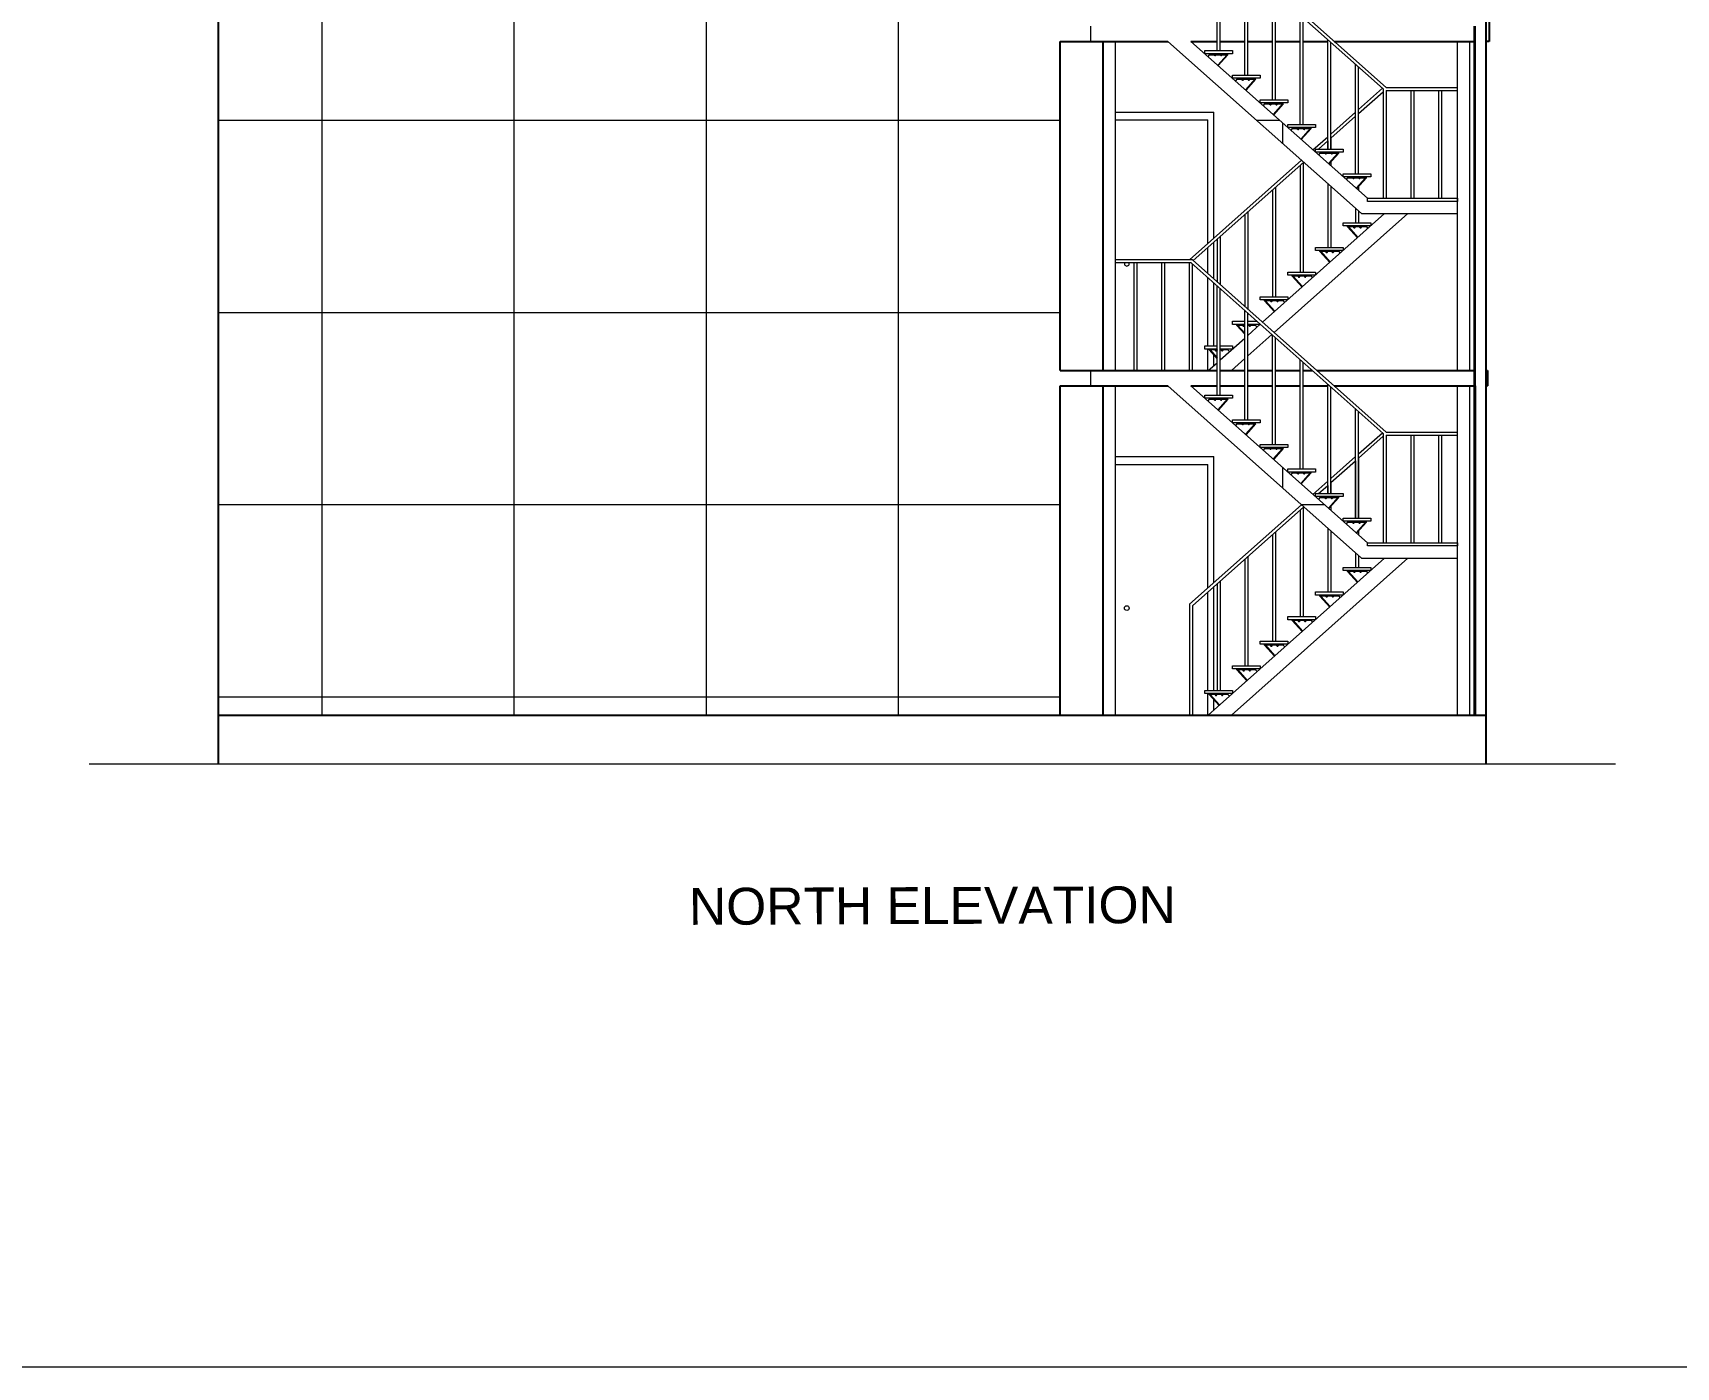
# Model space of a CAD drawing. Header units: inches. Extents: x 151827 to 158466, y -33102 to -26532.
# Drawn here: x 155915 to 156450, y -28687 to -28253 of the extents above; entities that cross this region are included whole.
import ezdxf

# ---------------------------------------------------------------- set-up
doc = ezdxf.new("R2010")
doc.units = ezdxf.units.IN
doc.header["$LTSCALE"] = 5
doc.header["$MEASUREMENT"] = 0
for name, color, linetype, lineweight in [('A-WALL', 7, 'Continuous', 9), ('DOOR', 62, 'Continuous', 0), ('ele1', 21, 'Continuous', 20), ('Staircase', 6, 'Continuous', 13), ('win', 5, 'Continuous', 18)]:
    doc.layers.add(name, color=color, linetype=linetype, lineweight=lineweight)
for name, color, linetype in [('BOLTS', 51, 'Continuous'), ('column', 4, 'Continuous'), ('WALL', 7, 'Continuous')]:
    doc.layers.add(name, color=color, linetype=linetype)
doc.styles.add('DIMTEXT', font='arial.ttf', dxfattribs={"height": 8})

# ---------------------------------------------------------------- blocks, each defined once
blk = doc.blocks.new('A$C3A4C2E96')
at = {"layer": 'BOLTS', "color": 251}
blk.add_line((-0.015, 0.004), (0.015, 0.004), dxfattribs=at)
at = {"layer": 'BOLTS', "color": 252}
blk.add_lwpolyline([(-0.021, 0), (0.021, 0), (0.021, 0.002), (-0.021, 0.002)], close=True, dxfattribs=at)
blk.add_lwpolyline([(-0.017, 0.002), (-0.015, 0.004), (-0.015, 0.014, -0.414214), (-0.011, 0.018), (0.011, 0.018, -0.414214), (0.015, 0.014), (0.015, 0.004), (0.017, 0.002)], format="xyb", close=True, dxfattribs=at)
at = {"layer": 'BOLTS', "color": 251}
blk.add_lwpolyline([(0.008, 0.004), (0.008, 0.014, 0.414214), (0.004, 0.018), (-0.004, 0.018, 0.414214), (-0.008, 0.014), (-0.008, 0.004)], format="xyb", dxfattribs=at)
for centre, start, end in [((-0.011, 0.014), 0, 90), ((0.011, 0.014), 90, 180)]:
    blk.add_arc(centre, 0.0038, start, end, dxfattribs=at)

msp = doc.modelspace()

# ---------------------------------------------------------------- hatches: boundary and pattern name
at = {"layer": 'A-WALL', "ltscale": 5}
h = msp.add_hatch(dxfattribs=at)
h.set_pattern_fill('ANSI37', color=256, scale=500, angle=45)
h.set_pattern_definition([(90, (-19053.13, -281.74), (-62.5, 0), []), (180, (-19053.13, -281.74), (-4e-15, -62.5), [])])
h.paths.add_polyline_path([(156249.51, -28256.11), (156284.48, -28256.11), (156347.48, -28312.11), (156378.7, -28312.11), (156378.7, -28308.11), (156349.39, -28308.11), (156349.39, -28307.11), (156292.01, -28256.11), (156300.51, -28256.11), (156300.51, -28251.11), (156249.51, -28251.11), (156249.51, -28144.11), (156284.48, -28144.11), (156347.48, -28200.11), (156378.7, -28200.11), (156378.7, -28196.11), (156349.39, -28196.11), (156349.39, -28195.11), (156292.01, -28144.11), (156300.51, -28144.11), (156300.51, -28139.11), (156249.51, -28139.11), (156249.51, -28027.11), (156249.51, -27990.11), (155975.7, -27990.11), (155975.7, -28475.11), (156249.51, -28475.11), (156249.51, -28368.11), (156284.48, -28368.11), (156347.48, -28424.11), (156378.7, -28424.11), (156378.7, -28420.11), (156349.39, -28420.11), (156349.39, -28419.11), (156292.01, -28368.11), (156300.51, -28368.11), (156300.51, -28363.11), (156249.51, -28363.11)])

# ---------------------------------------------------------------- linework, layer by layer
for p, q in [((156354.51, -28271.56, -72.71), (156292.13, -28216.11, -72.71)), ((156355.51, -28271.11, -72.71), (156292.51, -28215.11, -72.71)), ((156300.51, -28259.11, -72.71), (156300.51, -28223.56, -72.71)), ((156301.51, -28259.11, -72.71), (156301.51, -28224.45, -72.71)), ((156309.51, -28267.11, -72.71), (156309.51, -28231.56, -72.71)), ((156310.51, -28267.11, -72.71), (156310.51, -28232.45, -72.71)), ((156318.51, -28275.11, -72.71), (156318.51, -28239.56, -72.71)), ((156319.51, -28275.11, -72.71), (156319.51, -28240.45, -72.71)), ((156327.51, -28283.11, -72.71), (156327.51, -28247.56, -72.71)), ((156328.51, -28283.11, -72.71), (156328.51, -28248.45, -72.71)), ((156336.51, -28291.11, -72.71), (156336.51, -28255.56, -72.71)), ((156267.51, -28363.11, -72.71), (156267.51, -28256.11, -72.71)), ((156284.48, -28256.11, -72.71), (156347.48, -28312.11, -72.71)), ((156292.01, -28256.11, -72.71), (156349.39, -28307.11, -72.71)), ((156297.96, -28260.42, -72.71), (156297.47, -28260.97, -72.71)), ((156303.76, -28260.42, -72.71), (156300.71, -28263.84, -72.71)), ((156304.06, -28260.42, -72.71), (156300.88, -28263.99, -72.71)), ((156337.51, -28291.11, -72.71), (156337.51, -28256.45, -72.71)), ((156378.7, -28363.11, -72.71), (156378.7, -28256.11, -72.71)), ((156382.7, -28363.11, -72.71), (156382.7, -28256.11, -72.71)), ((156384.11, -28363.11, -72.71), (156384.11, -28256.11, -72.71)), ((156345.51, -28299.11, -72.71), (156345.51, -28263.56, -72.71)), ((156346.51, -28299.11, -72.71), (156346.51, -28264.45, -72.71)), ((156306.96, -28268.42, -72.71), (156306.47, -28268.97, -72.71)), ((156312.76, -28268.42, -72.71), (156309.71, -28271.84, -72.71)), ((156313.06, -28268.42, -72.71), (156309.88, -28271.99, -72.71)), ((156354.51, -28271.56, -72.71), (156354.51, -28307.11, -72.71)), ((156355.51, -28271.11, -72.71), (156378.7, -28271.11, -72.71)), ((156315.96, -28276.42, -72.71), (156315.47, -28276.97, -72.71)), ((156321.76, -28276.42, -72.71), (156318.71, -28279.84, -72.71)), ((156322.06, -28276.42, -72.71), (156318.88, -28279.99, -72.71)), ((156355.51, -28272.11, -72.71), (156355.51, -28307.11, -72.71)), ((156355.51, -28272.11, -72.71), (156378.7, -28272.11, -72.71)), ((156363.51, -28272.11, -72.71), (156363.51, -28307.11, -72.71)), ((156364.51, -28272.11, -72.71), (156364.51, -28307.11, -72.71)), ((156372.51, -28272.11, -72.71), (156372.51, -28307.11, -72.71)), ((156373.51, -28272.11, -72.71), (156373.51, -28307.11, -72.71)), ((156324.96, -28284.42, -72.71), (156324.47, -28284.97, -72.71)), ((156330.76, -28284.42, -72.71), (156327.71, -28287.84, -72.71)), ((156331.06, -28284.42, -72.71), (156327.88, -28287.99, -72.71)), ((156333.96, -28292.42, -72.71), (156333.47, -28292.97, -72.71)), ((156339.76, -28292.42, -72.71), (156336.71, -28295.84, -72.71)), ((156340.06, -28292.42, -72.71), (156336.88, -28295.99, -72.71)), ((156342.96, -28300.42, -72.71), (156342.47, -28300.97, -72.71)), ((156348.76, -28300.42, -72.71), (156345.71, -28303.84, -72.71)), ((156349.06, -28300.42, -72.71), (156345.88, -28303.99, -72.71)), ((156349.39, -28307.11, -72.71), (156378.7, -28307.11, -72.71)), ((156315.32, -28347.39, -72.71), (156355.01, -28312.11, -72.71)), ((156319.09, -28350.73, -72.71), (156362.54, -28312.11, -72.71)), ((156347.48, -28312.11, -72.71), (156378.7, -28312.11, -72.71)), ((156342.96, -28316.42, -72.71), (156346.14, -28319.99, -72.71)), ((156343.26, -28316.42, -72.71), (156346.31, -28319.84, -72.71)), ((156349.06, -28316.42, -72.71), (156349.55, -28316.97, -72.71)), ((156333.96, -28324.42, -72.71), (156337.14, -28327.99, -72.71)), ((156334.26, -28324.42, -72.71), (156337.31, -28327.84, -72.71)), ((156340.06, -28324.42, -72.71), (156340.55, -28324.97, -72.71)), ((156292.51, -28327.11, -72.71), (156267.51, -28327.11, -72.71)), ((156292.13, -28328.11, -72.71), (156267.51, -28328.11, -72.71)), ((156273.51, -28363.11, -72.71), (156273.51, -28328.11, -72.71)), ((156274.51, -28363.11, -72.71), (156274.51, -28328.11, -72.71)), ((156282.51, -28363.11, -72.71), (156282.51, -28328.11, -72.71)), ((156283.51, -28363.11, -72.71), (156283.51, -28328.11, -72.71)), ((156291.51, -28363.11, -72.71), (156291.51, -28328.11, -72.71)), ((156354.51, -28383.56, -72.71), (156292.13, -28328.11, -72.71)), ((156355.51, -28383.11, -72.71), (156292.51, -28327.11, -72.71)), ((156292.51, -28363.11, -72.71), (156292.51, -28328.45, -72.71)), ((156300.51, -28371.11, -72.71), (156300.51, -28335.56, -72.71)), ((156324.96, -28332.42, -72.71), (156328.14, -28335.99, -72.71)), ((156325.26, -28332.42, -72.71), (156328.31, -28335.84, -72.71)), ((156331.06, -28332.42, -72.71), (156331.55, -28332.97, -72.71)), ((156301.51, -28371.11, -72.71), (156301.51, -28336.45, -72.71)), ((156315.96, -28340.42, -72.71), (156319.14, -28343.99, -72.71)), ((156316.26, -28340.42, -72.71), (156319.31, -28343.84, -72.71)), ((156322.06, -28340.42, -72.71), (156322.55, -28340.97, -72.71)), ((156309.51, -28379.11, -72.71), (156309.51, -28343.56, -72.71)), ((156310.51, -28379.11, -72.71), (156310.51, -28344.45, -72.71)), ((156306.96, -28348.42, -72.71), (156309.51, -28351.28, -72.71)), ((156307.26, -28348.42, -72.71), (156309.51, -28350.94, -72.71)), ((156310.51, -28351.67, -72.71), (156314.57, -28348.06, -72.71)), ((156310.51, -28358.36, -72.71), (156318.33, -28351.4, -72.71)), ((156313.06, -28348.42, -72.71), (156313.55, -28348.97, -72.71)), ((156318.51, -28387.11, -72.71), (156318.51, -28351.56, -72.71)), ((156297.96, -28356.42, -72.71), (156300.51, -28359.28, -72.71)), ((156298.26, -28356.42, -72.71), (156300.51, -28358.94, -72.71)), ((156301.51, -28359.67, -72.71), (156309.51, -28352.56, -72.71)), ((156304.06, -28356.42, -72.71), (156304.55, -28356.97, -72.71)), ((156319.51, -28387.11, -72.71), (156319.51, -28352.45, -72.71)), ((156297.64, -28363.11, -72.71), (156300.51, -28360.56, -72.71)), ((156305.16, -28363.11, -72.71), (156309.51, -28359.25, -72.71)), ((156327.51, -28395.11, -72.71), (156327.51, -28359.56, -72.71)), ((156328.51, -28395.11, -72.71), (156328.51, -28360.45, -72.71)), ((156336.51, -28403.11, -72.71), (156336.51, -28367.56, -72.71)), ((156267.51, -28475.11, -72.71), (156267.51, -28368.11, -72.71)), ((156284.48, -28368.11, -72.71), (156347.48, -28424.11, -72.71)), ((156292.01, -28368.11, -72.71), (156349.39, -28419.11, -72.71)), ((156297.96, -28372.42, -72.71), (156297.47, -28372.97, -72.71)), ((156303.76, -28372.42, -72.71), (156300.71, -28375.84, -72.71)), ((156304.06, -28372.42, -72.71), (156300.88, -28375.99, -72.71)), ((156337.51, -28403.11, -72.71), (156337.51, -28368.45, -72.71)), ((156378.7, -28475.11, -72.71), (156378.7, -28368.11, -72.71)), ((156382.7, -28475.11, -72.71), (156382.7, -28368.11, -72.71)), ((156384.11, -28475.11, -72.71), (156384.11, -28368.11, -72.71)), ((156345.51, -28411.11, -72.71), (156345.51, -28375.56, -72.71)), ((156346.51, -28411.11, -72.71), (156346.51, -28376.45, -72.71)), ((156306.96, -28380.42, -72.71), (156306.47, -28380.97, -72.71)), ((156312.76, -28380.42, -72.71), (156309.71, -28383.84, -72.71)), ((156313.06, -28380.42, -72.71), (156309.88, -28383.99, -72.71)), ((156354.51, -28383.56, -72.71), (156354.51, -28419.11, -72.71)), ((156355.51, -28383.11, -72.71), (156378.7, -28383.11, -72.71)), ((156315.96, -28388.42, -72.71), (156315.47, -28388.97, -72.71)), ((156321.76, -28388.42, -72.71), (156318.71, -28391.84, -72.71)), ((156322.06, -28388.42, -72.71), (156318.88, -28391.99, -72.71)), ((156355.51, -28384.11, -72.71), (156355.51, -28419.11, -72.71)), ((156355.51, -28384.11, -72.71), (156378.7, -28384.11, -72.71)), ((156363.51, -28384.11, -72.71), (156363.51, -28419.11, -72.71)), ((156364.51, -28384.11, -72.71), (156364.51, -28419.11, -72.71)), ((156372.51, -28384.11, -72.71), (156372.51, -28419.11, -72.71)), ((156373.51, -28384.11, -72.71), (156373.51, -28419.11, -72.71)), ((156324.96, -28396.42, -72.71), (156324.47, -28396.97, -72.71)), ((156330.76, -28396.42, -72.71), (156327.71, -28399.84, -72.71)), ((156331.06, -28396.42, -72.71), (156327.88, -28399.99, -72.71)), ((156333.96, -28404.42, -72.71), (156333.47, -28404.97, -72.71)), ((156339.76, -28404.42, -72.71), (156336.71, -28407.84, -72.71)), ((156340.06, -28404.42, -72.71), (156336.88, -28407.99, -72.71)), ((156342.96, -28412.42, -72.71), (156342.47, -28412.97, -72.71)), ((156348.76, -28412.42, -72.71), (156345.71, -28415.84, -72.71)), ((156349.06, -28412.42, -72.71), (156345.88, -28415.99, -72.71)), ((156349.39, -28419.11, -72.71), (156378.7, -28419.11, -72.71)), ((156297.64, -28475.11, -72.71), (156355.01, -28424.11, -72.71)), ((156305.16, -28475.11, -72.71), (156362.54, -28424.11, -72.71)), ((156347.48, -28424.11, -72.71), (156378.7, -28424.11, -72.71)), ((156342.96, -28428.42, -72.71), (156346.14, -28431.99, -72.71)), ((156343.26, -28428.42, -72.71), (156346.31, -28431.84, -72.71)), ((156349.06, -28428.42, -72.71), (156349.55, -28428.97, -72.71)), ((156333.96, -28436.42, -72.71), (156337.14, -28439.99, -72.71)), ((156334.26, -28436.42, -72.71), (156337.31, -28439.84, -72.71)), ((156340.06, -28436.42, -72.71), (156340.55, -28436.97, -72.71)), ((156324.96, -28444.42, -72.71), (156328.14, -28447.99, -72.71)), ((156325.26, -28444.42, -72.71), (156328.31, -28447.84, -72.71)), ((156331.06, -28444.42, -72.71), (156331.55, -28444.97, -72.71)), ((156315.96, -28452.42, -72.71), (156319.14, -28455.99, -72.71)), ((156316.26, -28452.42, -72.71), (156319.31, -28455.84, -72.71)), ((156322.06, -28452.42, -72.71), (156322.55, -28452.97, -72.71)), ((156306.96, -28460.42, -72.71), (156310.14, -28463.99, -72.71)), ((156307.26, -28460.42, -72.71), (156310.31, -28463.84, -72.71)), ((156313.06, -28460.42, -72.71), (156313.55, -28460.97, -72.71)), ((156297.96, -28468.42, -72.71), (156301.14, -28471.99, -72.71)), ((156298.26, -28468.42, -72.71), (156301.31, -28471.84, -72.71)), ((156304.06, -28468.42, -72.71), (156304.55, -28468.97, -72.71)), ((156302.01, -28475.11, -72.71), (156301.01, -28475.11, -72.71)), ((156430.05, -28491.11, -72.71), (155933.7, -28491.11, -72.71))]:
    msp.add_line(p, q, dxfattribs=at)
at = {"layer": 'A-WALL', "ltscale": 5, "elevation": -72.71}
for points in [[(156305.51, -28260.11), (156296.51, -28260.11), (156296.51, -28259.11), (156305.51, -28259.11)], [(156314.51, -28268.11), (156305.51, -28268.11), (156305.51, -28267.11), (156314.51, -28267.11)], [(156323.51, -28276.11), (156314.51, -28276.11), (156314.51, -28275.11), (156323.51, -28275.11)], [(156332.51, -28284.11), (156323.51, -28284.11), (156323.51, -28283.11), (156332.51, -28283.11)], [(156341.51, -28292.11), (156332.51, -28292.11), (156332.51, -28291.11), (156341.51, -28291.11)], [(156350.51, -28300.11), (156341.51, -28300.11), (156341.51, -28299.11), (156350.51, -28299.11)], [(156349.39, -28307.11), (156378.7, -28307.11), (156378.7, -28308.11), (156349.39, -28308.11)], [(156341.51, -28315.11), (156350.51, -28315.11), (156350.51, -28316.11), (156341.51, -28316.11)], [(156332.51, -28323.11), (156341.51, -28323.11), (156341.51, -28324.11), (156332.51, -28324.11)], [(156323.51, -28331.11), (156332.51, -28331.11), (156332.51, -28332.11), (156323.51, -28332.11)], [(156314.51, -28339.11), (156323.51, -28339.11), (156323.51, -28340.11), (156314.51, -28340.11)], [(156305.51, -28372.11), (156296.51, -28372.11), (156296.51, -28371.11), (156305.51, -28371.11)], [(156314.51, -28380.11), (156305.51, -28380.11), (156305.51, -28379.11), (156314.51, -28379.11)], [(156323.51, -28388.11), (156314.51, -28388.11), (156314.51, -28387.11), (156323.51, -28387.11)], [(156332.51, -28396.11), (156323.51, -28396.11), (156323.51, -28395.11), (156332.51, -28395.11)], [(156341.51, -28404.11), (156332.51, -28404.11), (156332.51, -28403.11), (156341.51, -28403.11)], [(156350.51, -28412.11), (156341.51, -28412.11), (156341.51, -28411.11), (156350.51, -28411.11)], [(156349.39, -28419.11), (156378.7, -28419.11), (156378.7, -28420.11), (156349.39, -28420.11)], [(156341.51, -28427.11), (156350.51, -28427.11), (156350.51, -28428.11), (156341.51, -28428.11)], [(156332.51, -28435.11), (156341.51, -28435.11), (156341.51, -28436.11), (156332.51, -28436.11)], [(156323.51, -28443.11), (156332.51, -28443.11), (156332.51, -28444.11), (156323.51, -28444.11)], [(156314.51, -28451.11), (156323.51, -28451.11), (156323.51, -28452.11), (156314.51, -28452.11)], [(156305.51, -28459.11), (156314.51, -28459.11), (156314.51, -28460.11), (156305.51, -28460.11)], [(156296.51, -28467.11), (156305.51, -28467.11), (156305.51, -28468.11), (156296.51, -28468.11)]]:
    msp.add_lwpolyline(points, close=True, dxfattribs=at)
for points in [[(156309.51, -28348.11), (156305.51, -28348.11), (156305.51, -28347.11), (156309.51, -28347.11)], [(156310.51, -28347.11), (156313.5, -28347.11)], [(156314.51, -28348), (156314.51, -28348.11), (156310.51, -28348.11)], [(156300.51, -28356.11), (156296.51, -28356.11), (156296.51, -28355.11), (156300.51, -28355.11)], [(156301.51, -28355.11), (156305.51, -28355.11), (156305.51, -28356.11), (156301.51, -28356.11)]]:
    msp.add_lwpolyline(points, dxfattribs=at)
at = {"layer": 'A-WALL', "ltscale": 5}
msp.add_circle((156271.16, -28440.36, -72.71), 0.766, dxfattribs=at)
msp.add_arc((156271.16, -28328.36, -72.71), 0.766, 160.9616, 19.0384, dxfattribs=at)
at = {"layer": 'DOOR', "lineweight": 13}
for p, q in [((156267.51, -28279.11, -72.71), (156299.51, -28279.11, -72.71)), ((156267.51, -28281.61, -72.71), (156297.51, -28281.61, -72.71)), ((156297.51, -28321.78, -72.71), (156297.51, -28281.61, -72.71)), ((156299.51, -28320, -72.71), (156299.51, -28279.11, -72.71)), ((156334.4, -28292.11, -72.71), (156334.4, -28292.11, -72.71)), ((156334.4, -28292.11, -72.71), (156334.4, -28292.11, -72.71)), ((156336.9, -28292.11, -72.71), (156336.9, -28292.11, -72.71)), ((156336.9, -28295.97, -72.71), (156336.9, -28296.01, -72.71)), ((156297.51, -28331.56, -72.71), (156297.51, -28323.12, -72.71)), ((156299.51, -28333.33, -72.71), (156299.51, -28321.34, -72.71)), ((156336.9, -28324.11, -72.71), (156336.9, -28324.11, -72.71)), ((156297.51, -28355.11, -72.71), (156297.51, -28332.89, -72.71)), ((156299.51, -28355.11, -72.71), (156299.51, -28334.67, -72.71)), ((156297.51, -28363.11, -72.71), (156297.51, -28356.11, -72.71)), ((156299.51, -28361.44, -72.71), (156299.51, -28358.16, -72.71)), ((156263.51, -28468.18, -72.71), (156263.51, -28391.11, -72.71)), ((156263.51, -28391.11, -72.71), (156263.51, -28475.11, -72.71)), ((156267.51, -28391.11, -72.71), (156299.51, -28391.11, -72.71)), ((156267.51, -28393.61, -72.71), (156297.51, -28393.61, -72.71)), ((156297.51, -28433.78, -72.71), (156297.51, -28393.61, -72.71)), ((156299.51, -28432, -72.71), (156299.51, -28391.11, -72.71)), ((156297.51, -28467.11, -72.71), (156297.51, -28435.12, -72.71)), ((156299.51, -28467.11, -72.71), (156299.51, -28433.34, -72.71)), ((156297.51, -28475.11, -72.71), (156297.51, -28468.11, -72.71)), ((156299.51, -28468.11, -72.71), (156299.51, -28468.11, -72.71)), ((156299.51, -28473.44, -72.71), (156299.51, -28470.16, -72.71))]:
    msp.add_line(p, q, dxfattribs=at)
at = {"layer": 'ele1', "elevation": -72.71}
msp.add_lwpolyline([(155380.93, -26531.78), (158465.9, -26531.78), (158465.9, -28687.11), (155380.93, -28687.11)], close=True, dxfattribs=at)
msp.add_lwpolyline([(155380.93, -26531.78), (158465.9, -26531.78), (158465.9, -28687.11), (155380.93, -28687.11)], close=True, dxfattribs=at)
at = {"layer": 'Staircase', "ltscale": 7}
for p, q in [((156346.51, -28278.22, -72.71), (156354.26, -28271.34, -72.71)), ((156346.51, -28279.56, -72.71), (156354.51, -28272.45, -72.71)), ((156337.51, -28286.22, -72.71), (156345.51, -28279.11, -72.71)), ((156337.51, -28287.56, -72.71), (156345.51, -28280.45, -72.71)), ((156331.7, -28291.39, -72.71), (156336.51, -28287.11, -72.71)), ((156337.51, -28287.56, -72.71), (156337.51, -28291.11, -72.71)), ((156332.45, -28292.06, -72.71), (156332.51, -28292, -72.71)), ((156333.52, -28291.11, -72.71), (156336.51, -28288.45, -72.71)), ((156336.51, -28288.45, -72.71), (156336.51, -28291.11, -72.71)), ((156291.51, -28327.11, -72.71), (156327.93, -28294.73, -72.71)), ((156292.76, -28327.34, -72.71), (156328.69, -28295.4, -72.71)), ((156327.51, -28296.45, -72.71), (156327.51, -28331.11, -72.71)), ((156328.51, -28295.56, -72.71), (156328.51, -28331.11, -72.71)), ((156337.51, -28295.28, -72.71), (156337.51, -28296.56, -72.71)), ((156319.51, -28303.56, -72.71), (156319.51, -28339.11, -72.71)), ((156336.51, -28302.36, -72.71), (156336.51, -28323.11, -72.71)), ((156337.51, -28303.25, -72.71), (156337.51, -28323.11, -72.71)), ((156346.51, -28303.28, -72.71), (156346.51, -28304.56, -72.71)), ((156318.51, -28304.45, -72.71), (156318.51, -28339.11, -72.71)), ((156309.51, -28312.45, -72.71), (156309.51, -28342.22, -72.71)), ((156310.51, -28311.56, -72.71), (156310.51, -28343.11, -72.71)), ((156345.51, -28310.36, -72.71), (156345.51, -28315.11, -72.71)), ((156346.51, -28311.25, -72.71), (156346.51, -28315.11, -72.71)), ((156301.51, -28319.56, -72.71), (156301.51, -28335.11, -72.71)), ((156300.51, -28320.45, -72.71), (156300.51, -28334.22, -72.71)), ((156346.51, -28390.22, -72.71), (156354.26, -28383.34, -72.71)), ((156346.51, -28391.56, -72.71), (156354.51, -28384.45, -72.71)), ((156337.51, -28398.22, -72.71), (156345.51, -28391.11, -72.71)), ((156337.51, -28399.56, -72.71), (156345.51, -28392.45, -72.71)), ((156345.51, -28392.45, -72.71), (156345.51, -28411.11, -72.71)), ((156346.51, -28391.56, -72.71), (156346.51, -28411.11, -72.71)), ((156331.7, -28403.39, -72.71), (156336.51, -28399.11, -72.71)), ((156337.51, -28399.56, -72.71), (156337.51, -28403.11, -72.71)), ((156332.45, -28404.06, -72.71), (156332.51, -28404, -72.71)), ((156333.52, -28403.11, -72.71), (156336.51, -28400.45, -72.71)), ((156336.51, -28400.45, -72.71), (156336.51, -28403.11, -72.71)), ((156336.51, -28404.11, -72.71), (156336.51, -28404.11, -72.71)), ((156337.51, -28404.11, -72.71), (156337.51, -28404.11, -72.71)), ((156291.51, -28439.11, -72.71), (156327.93, -28406.73, -72.71)), ((156292.51, -28439.56, -72.71), (156328.69, -28407.4, -72.71)), ((156327.51, -28408.45, -72.71), (156327.51, -28443.11, -72.71)), ((156328.51, -28407.56, -72.71), (156328.51, -28443.11, -72.71)), ((156337.51, -28407.28, -72.71), (156337.51, -28408.56, -72.71)), ((156319.51, -28415.56, -72.71), (156319.51, -28451.11, -72.71)), ((156336.51, -28414.36, -72.71), (156336.51, -28435.11, -72.71)), ((156337.51, -28415.25, -72.71), (156337.51, -28435.11, -72.71)), ((156345.51, -28412.11, -72.71), (156345.51, -28412.11, -72.71)), ((156346.51, -28412.11, -72.71), (156346.51, -28412.11, -72.71)), ((156346.51, -28415.28, -72.71), (156346.51, -28416.56, -72.71)), ((156318.51, -28416.45, -72.71), (156318.51, -28451.11, -72.71)), ((156309.51, -28424.45, -72.71), (156309.51, -28459.11, -72.71)), ((156310.51, -28423.56, -72.71), (156310.51, -28459.11, -72.71)), ((156345.51, -28422.36, -72.71), (156345.51, -28427.11, -72.71)), ((156346.51, -28423.25, -72.71), (156346.51, -28427.11, -72.71)), ((156301.51, -28431.56, -72.71), (156301.51, -28467.11, -72.71)), ((156300.51, -28432.45, -72.71), (156300.51, -28467.11, -72.71)), ((156291.51, -28439.11, -72.71), (156291.51, -28475.11, -72.71)), ((156292.51, -28439.56, -72.71), (156292.51, -28475.11, -72.71))]:
    msp.add_line(p, q, dxfattribs=at)
at = {"layer": 'Staircase', "ltscale": 7, "elevation": -72.71}
for points in [[(156297.96, -28260.11), (156297.96, -28260.42), (156304.06, -28260.42), (156304.06, -28260.11)], [(156306.96, -28268.11), (156306.96, -28268.42), (156313.06, -28268.42), (156313.06, -28268.11)], [(156315.96, -28276.11), (156315.96, -28276.42), (156322.06, -28276.42), (156322.06, -28276.11)], [(156324.96, -28284.11), (156324.96, -28284.42), (156331.06, -28284.42), (156331.06, -28284.11)], [(156333.96, -28292.11), (156333.96, -28292.42), (156340.06, -28292.42), (156340.06, -28292.11)], [(156342.96, -28300.11), (156342.96, -28300.42), (156349.06, -28300.42), (156349.06, -28300.11)], [(156349.06, -28316.11), (156349.06, -28316.42), (156342.96, -28316.42), (156342.96, -28316.11)], [(156340.06, -28324.11), (156340.06, -28324.42), (156333.96, -28324.42), (156333.96, -28324.11)], [(156331.06, -28332.11), (156331.06, -28332.42), (156324.96, -28332.42), (156324.96, -28332.11)], [(156322.06, -28340.11), (156322.06, -28340.42), (156315.96, -28340.42), (156315.96, -28340.11)], [(156297.96, -28372.11), (156297.96, -28372.42), (156304.06, -28372.42), (156304.06, -28372.11)], [(156306.96, -28380.11), (156306.96, -28380.42), (156313.06, -28380.42), (156313.06, -28380.11)], [(156315.96, -28388.11), (156315.96, -28388.42), (156322.06, -28388.42), (156322.06, -28388.11)], [(156324.96, -28396.11), (156324.96, -28396.42), (156331.06, -28396.42), (156331.06, -28396.11)], [(156333.96, -28404.11), (156333.96, -28404.42), (156340.06, -28404.42), (156340.06, -28404.11)], [(156342.96, -28412.11), (156342.96, -28412.42), (156349.06, -28412.42), (156349.06, -28412.11)], [(156349.06, -28428.11), (156349.06, -28428.42), (156342.96, -28428.42), (156342.96, -28428.11)], [(156340.06, -28436.11), (156340.06, -28436.42), (156333.96, -28436.42), (156333.96, -28436.11)], [(156331.06, -28444.11), (156331.06, -28444.42), (156324.96, -28444.42), (156324.96, -28444.11)], [(156322.06, -28452.11), (156322.06, -28452.42), (156315.96, -28452.42), (156315.96, -28452.11)], [(156313.06, -28460.11), (156313.06, -28460.42), (156306.96, -28460.42), (156306.96, -28460.11)], [(156304.06, -28468.11), (156304.06, -28468.42), (156297.96, -28468.42), (156297.96, -28468.11)]]:
    msp.add_lwpolyline(points, close=True, dxfattribs=at)
for points in [[(156309.51, -28348.42), (156306.96, -28348.42), (156306.96, -28348.11), (156309.51, -28348.11)], [(156310.51, -28348.11), (156313.06, -28348.11), (156313.06, -28348.42), (156310.51, -28348.42)], [(156300.51, -28356.42), (156297.96, -28356.42), (156297.96, -28356.11), (156300.51, -28356.11)], [(156301.51, -28356.11), (156304.06, -28356.11), (156304.06, -28356.42), (156301.51, -28356.42)]]:
    msp.add_lwpolyline(points, dxfattribs=at)
at = {"layer": 'WALL', "color": 2, "linetype": 'ByBlock', "ltscale": 5}
for p, q in [((156388.05, -28491.11, -72.71), (156388.05, -27876.11, -72.71)), ((155975.7, -28491.11, -72.71), (155975.7, -27988.11, -72.71)), ((156388.98, -28212.11, -72.71), (156388.98, -28256.11, -72.71)), ((156384.11, -28251.11, -72.71), (156384.11, -28256.11, -72.71)), ((156384.4, -28256.11, -72.71), (156384.4, -28251.11, -72.71)), ((156249.51, -28256.11, -72.71), (156284.48, -28256.11, -72.71)), ((156249.51, -28363.11, -72.71), (156249.51, -28256.11, -72.71)), ((156263.51, -28363.11, -72.71), (156263.51, -28256.11, -72.71)), ((156292.01, -28256.11, -72.71), (156300.51, -28256.11, -72.71)), ((156301.51, -28256.11, -72.71), (156309.51, -28256.11, -72.71)), ((156310.51, -28256.11, -72.71), (156318.51, -28256.11, -72.71)), ((156319.51, -28256.11, -72.71), (156327.51, -28256.11, -72.71)), ((156328.51, -28256.11, -72.71), (156336.51, -28256.11, -72.71)), ((156338.64, -28256.11, -72.71), (156384.4, -28256.11, -72.71)), ((156384.4, -28363.11, -72.71), (156384.4, -28256.11, -72.71)), ((156388.98, -28256.11, -72.71), (156388.05, -28256.11, -72.71)), ((156249.51, -28363.11, -72.71), (156300.51, -28363.11, -72.71)), ((156301.51, -28363.11, -72.71), (156309.51, -28363.11, -72.71)), ((156310.51, -28363.11, -72.71), (156318.51, -28363.11, -72.71)), ((156319.51, -28363.11, -72.71), (156327.51, -28363.11, -72.71)), ((156328.51, -28363.11, -72.71), (156331.5, -28363.11, -72.71)), ((156333.01, -28363.11, -72.71), (156384.4, -28363.11, -72.71)), ((156384.11, -28363.11, -72.71), (156384.11, -28368.11, -72.71)), ((156384.4, -28368.11, -72.71), (156384.4, -28363.11, -72.71)), ((156388.05, -28363.11, -72.71), (156388.48, -28363.11, -72.71)), ((156388.48, -28363.11, -72.71), (156388.48, -28368.11, -72.71)), ((156249.51, -28368.11, -72.71), (156284.48, -28368.11, -72.71)), ((156249.51, -28475.11, -72.71), (156249.51, -28368.11, -72.71)), ((156263.51, -28475.11, -72.71), (156263.51, -28368.11, -72.71)), ((156292.01, -28368.11, -72.71), (156300.51, -28368.11, -72.71)), ((156301.51, -28368.11, -72.71), (156309.51, -28368.11, -72.71)), ((156310.51, -28368.11, -72.71), (156318.51, -28368.11, -72.71)), ((156319.51, -28368.11, -72.71), (156327.51, -28368.11, -72.71)), ((156328.51, -28368.11, -72.71), (156336.51, -28368.11, -72.71)), ((156338.64, -28368.11, -72.71), (156384.4, -28368.11, -72.71)), ((156384.4, -28368.11, -72.71), (156384.4, -28475.11, -72.71)), ((156388.05, -28368.11, -72.71), (156388.48, -28368.11, -72.71)), ((155975.7, -28475.11, -72.71), (156388.05, -28475.11, -72.71))]:
    msp.add_line(p, q, dxfattribs=at)
at = {"layer": 'win'}
msp.add_line((156334.4, -28292.11, -72.71), (156334.4, -28292.11, -72.71), dxfattribs=at)

# ---------------------------------------------------------------- block references
at = {"layer": 'Staircase', "ltscale": 7, "yscale": 9.999999902263017, "zscale": 9.999999902263017}
for p, xscale, rotation in [((156299.85, -28260.42, -72.71), 9.999999902263017, 180.0080106379237), ((156301.85, -28260.42, -72.71), 9.999999902263017, 180.0080106379237), ((156308.85, -28268.42, -72.71), 9.999999902263017, 180.0080106379237), ((156310.85, -28268.42, -72.71), 9.999999902263017, 180.0080106379237), ((156317.85, -28276.42, -72.71), 9.999999902263017, 180.0080106379237), ((156319.85, -28276.42, -72.71), 9.999999902263017, 180.0080106379237), ((156326.85, -28284.42, -72.71), 9.999999902263017, 180.0080106379237), ((156328.85, -28284.42, -72.71), 9.999999902263017, 180.0080106379237), ((156335.85, -28292.42, -72.71), 9.999999902263017, 180.0080106379237), ((156337.85, -28292.42, -72.71), 9.999999902263017, 180.0080106379237), ((156344.85, -28300.42, -72.71), 9.999999902263017, 180.0080106379237), ((156346.85, -28300.42, -72.71), 9.999999902263017, 180.0080106379237), ((156345.17, -28316.42, -72.71), -9.999999902263017, 179.9919893620764), ((156347.17, -28316.42, -72.71), -9.999999902263017, 179.9919893620764), ((156336.17, -28324.42, -72.71), -9.999999902263017, 179.9919893620764), ((156338.17, -28324.42, -72.71), -9.999999902263017, 179.9919893620764), ((156327.17, -28332.42, -72.71), -9.999999902263017, 179.9919893620764), ((156329.17, -28332.42, -72.71), -9.999999902263017, 179.9919893620764), ((156318.17, -28340.42, -72.71), -9.999999902263017, 179.9919893620764), ((156320.17, -28340.42, -72.71), -9.999999902263017, 179.9919893620764), ((156309.17, -28348.42, -72.71), -9.999999902263017, 179.9919893620764), ((156311.17, -28348.42, -72.71), -9.999999902263017, 179.9919893620764), ((156300.17, -28356.42, -72.71), -9.999999902263017, 179.9919893620764), ((156302.17, -28356.42, -72.71), -9.999999902263017, 179.9919893620764), ((156299.85, -28372.42, -72.71), 9.999999902263017, 180.0080106379237), ((156301.85, -28372.42, -72.71), 9.999999902263017, 180.0080106379237), ((156308.85, -28380.42, -72.71), 9.999999902263017, 180.0080106379237), ((156310.85, -28380.42, -72.71), 9.999999902263017, 180.0080106379237), ((156317.85, -28388.42, -72.71), 9.999999902263017, 180.0080106379237), ((156319.85, -28388.42, -72.71), 9.999999902263017, 180.0080106379237), ((156326.85, -28396.42, -72.71), 9.999999902263017, 180.0080106379237), ((156328.85, -28396.42, -72.71), 9.999999902263017, 180.0080106379237), ((156335.85, -28404.42, -72.71), 9.999999902263017, 180.0080106379237), ((156337.85, -28404.42, -72.71), 9.999999902263017, 180.0080106379237), ((156344.85, -28412.42, -72.71), 9.999999902263017, 180.0080106379237), ((156346.85, -28412.42, -72.71), 9.999999902263017, 180.0080106379237), ((156345.17, -28428.42, -72.71), -9.999999902263017, 179.9919893620764), ((156347.17, -28428.42, -72.71), -9.999999902263017, 179.9919893620764), ((156336.17, -28436.42, -72.71), -9.999999902263017, 179.9919893620764), ((156338.17, -28436.42, -72.71), -9.999999902263017, 179.9919893620764), ((156327.17, -28444.42, -72.71), -9.999999902263017, 179.9919893620764), ((156329.17, -28444.42, -72.71), -9.999999902263017, 179.9919893620764), ((156318.17, -28452.42, -72.71), -9.999999902263017, 179.9919893620764), ((156320.17, -28452.42, -72.71), -9.999999902263017, 179.9919893620764), ((156309.17, -28460.42, -72.71), -9.999999902263017, 179.9919893620764), ((156311.17, -28460.42, -72.71), -9.999999902263017, 179.9919893620764), ((156300.17, -28468.42, -72.71), -9.999999902263017, 179.9919893620764), ((156302.17, -28468.42, -72.71), -9.999999902263017, 179.9919893620764)]:
    msp.add_blockref('A$C3A4C2E96', p, dxfattribs=dict(at, xscale=xscale, rotation=rotation))

# ---------------------------------------------------------------- texts
at = {"layer": 'column', "color": 0, "insert": (156207.89, -28531.04, -72.71), "char_height": 12, "width": 216.2725, "attachment_point": 2, "rotation": 0.2057, "style": 'DIMTEXT'}
msp.add_mtext('NORTH ELEVATION', dxfattribs=at)

doc.saveas('drawing.dxf')
